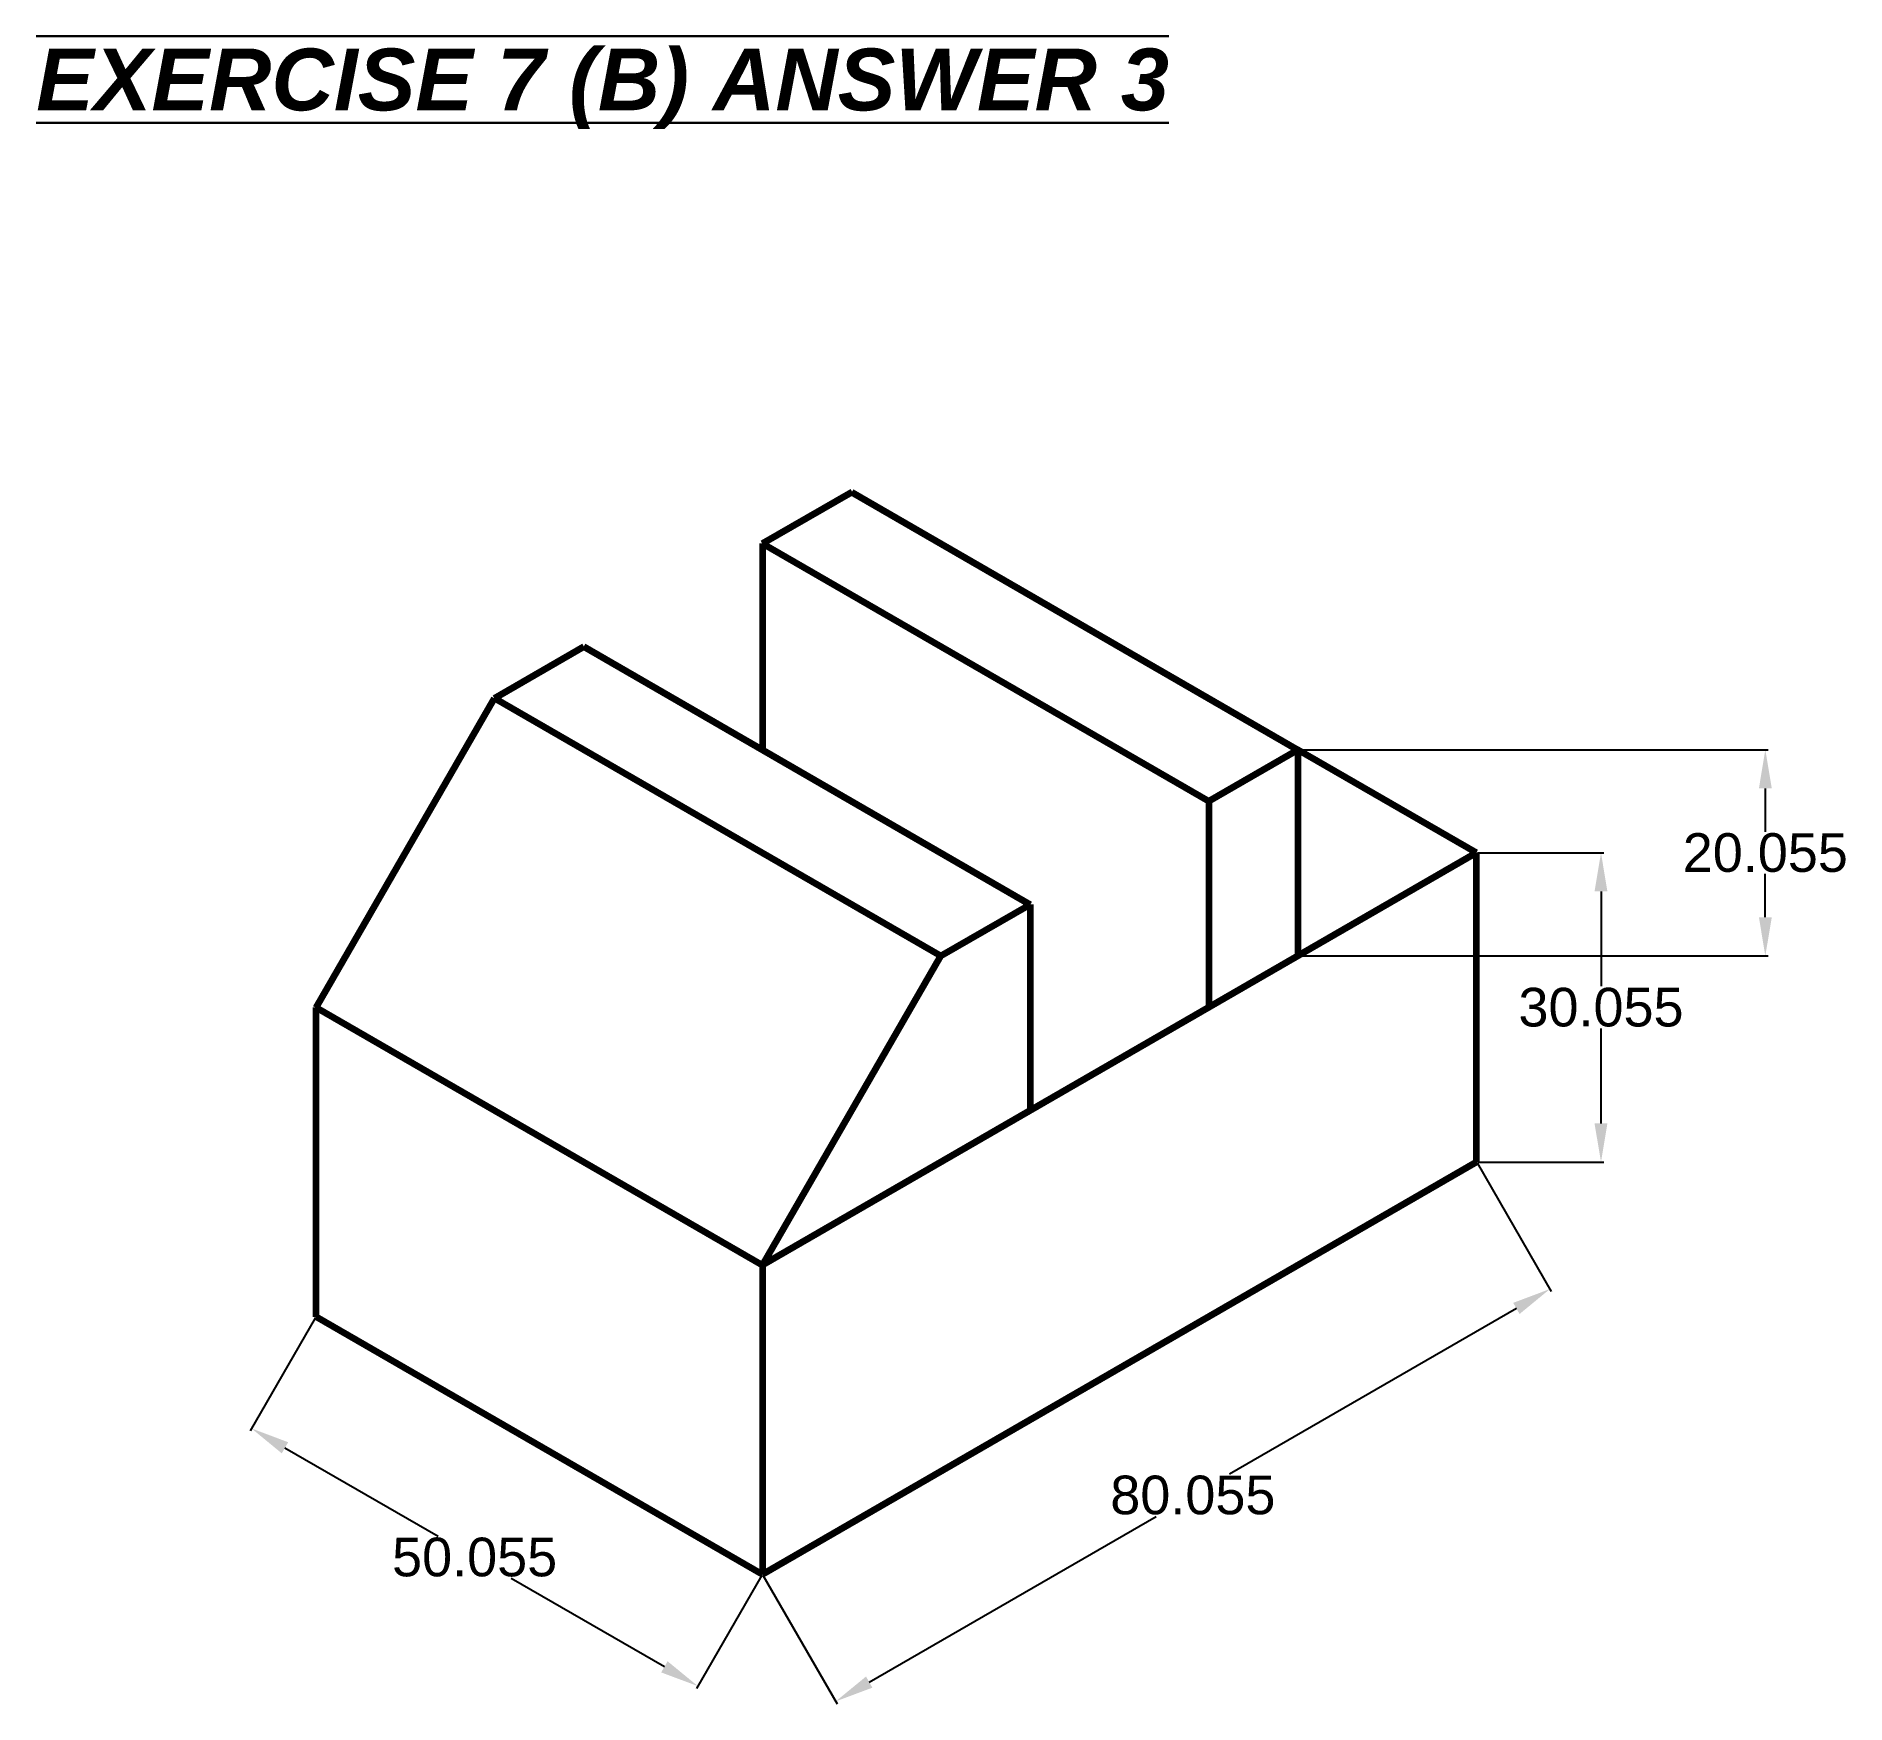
# Model space of a CAD drawing. Header units: millimetres. Extents: x -33 to 142, y 16 to 178.
import ezdxf

# ---------------------------------------------------------------- set-up
doc = ezdxf.new("R2010")
doc.units = ezdxf.units.MM
doc.layers.add('thick continuous', color=7, linetype='Continuous', lineweight=30)
doc.styles.get("Standard").update_dxf_attribs({"font": 'arial.ttf'})
doc.dimstyles.get("Standard").update_dxf_attribs({"dimscale": 1.5, "dimtxt": 2.5, "dimasz": 2.5, "dimexe": 0.18, "dimexo": 0.0625, "dimgap": 0.09, "dimtad": 0, "dimtih": 1, "dimtoh": 1, "dimdec": 1, "dimzin": 0, "dimdsep": 46, "dimtxsty": 'Standard', "dimcen": 0.09, "dimadec": 0, "dimazin": 0, "dimtfac": 1, "dimtdec": 1, "dimtofl": 0, "dimtmove": 0, "dimatfit": 3, "dimfxl": 1, "dimtolj": 1, "dimtzin": 0, "dimarcsym": 0})

# ---------------------------------------------------------------- blocks, each defined once
blk = doc.blocks.new('*D8')
at = {"layer": 'Defpoints', "color": 0}
for p in [(106.41, 99.02), (106.41, 69.02), (118.49, 69.02)]:
    blk.add_point(p, dxfattribs=at)
at = {"layer": 'thick continuous', "color": 0, "lineweight": -2}
for p, q in [((106.5, 99.02), (118.76, 99.02)), ((118.49, 95.27), (118.49, 86.07)), ((118.49, 72.77), (118.49, 81.97)), ((106.5, 69.02), (118.76, 69.02))]:
    blk.add_line(p, q, dxfattribs=at)
at = {"layer": 'thick continuous', "color": 0}
for points in [[(119.11, 95.27), (117.86, 95.27), (118.49, 99.02)], [(117.86, 72.77), (119.11, 72.77), (118.49, 69.02)]]:
    blk.add_solid(points, dxfattribs=at)
at = {"layer": 'thick continuous', "color": 0, "lineweight": 18, "insert": (118.49, 84.02), "char_height": 3.75, "attachment_point": 5}
blk.add_mtext('\\A1;30.055', dxfattribs=at)
blk = doc.blocks.new('*D10')
at = {"layer": 'Defpoints', "color": 0}
for p in [(106.41, 69.02), (113.53, 56.7), (37.13, 29.02)]:
    blk.add_point(p, dxfattribs=at)
at = {"layer": 'thick continuous', "color": 0, "lineweight": -2}
for p, q in [((106.46, 68.94), (113.66, 56.46)), ((110.28, 54.82), (82.44, 38.75)), ((47.49, 18.57), (75.34, 34.65)), ((37.18, 28.94), (44.38, 16.46))]:
    blk.add_line(p, q, dxfattribs=at)
at = {"layer": 'thick continuous', "color": 0}
for points in [[(110.59, 54.28), (109.97, 55.36), (113.53, 56.7)], [(47.18, 19.11), (47.8, 18.03), (44.24, 16.7)]]:
    blk.add_solid(points, dxfattribs=at)
at = {"layer": 'thick continuous', "color": 0, "lineweight": 18, "insert": (78.89, 36.7), "char_height": 3.75, "attachment_point": 5}
blk.add_mtext('\\A1;80.055', dxfattribs=at)
blk = doc.blocks.new('*D11')
at = {"layer": 'Defpoints', "color": 0}
for p in [(-6.17, 54.02), (37.13, 29.02), (30.87, 18.18)]:
    blk.add_point(p, dxfattribs=at)
at = {"layer": 'thick continuous', "color": 0, "lineweight": -2}
for p, q in [((-6.22, 53.94), (-12.57, 42.94)), ((-9.19, 41.3), (5.66, 32.72)), ((27.62, 20.05), (12.76, 28.63)), ((37.08, 28.94), (30.73, 17.94))]:
    blk.add_line(p, q, dxfattribs=at)
at = {"layer": 'thick continuous', "color": 0}
for points in [[(-8.88, 41.84), (-9.5, 40.76), (-12.44, 43.18)], [(27.31, 19.51), (27.93, 20.59), (30.87, 18.18)]]:
    blk.add_solid(points, dxfattribs=at)
at = {"layer": 'thick continuous', "color": 0, "lineweight": 18, "insert": (9.21, 30.68), "char_height": 3.75, "attachment_point": 5}
blk.add_mtext('\\A1;50.055', dxfattribs=at)
blk = doc.blocks.new('*D12')
at = {"layer": 'Defpoints', "color": 0}
for p in [(89.09, 109.02), (89.09, 89.02), (134.43, 89.02)]:
    blk.add_point(p, dxfattribs=at)
at = {"layer": 'thick continuous', "color": 0, "lineweight": -2}
for p, q in [((89.18, 109.02), (134.7, 109.02)), ((134.43, 105.27), (134.43, 101.07)), ((134.43, 92.77), (134.43, 96.97)), ((89.18, 89.02), (134.7, 89.02))]:
    blk.add_line(p, q, dxfattribs=at)
at = {"layer": 'thick continuous', "color": 0}
for points in [[(135.06, 105.27), (133.81, 105.27), (134.43, 109.02)], [(133.81, 92.77), (135.06, 92.77), (134.43, 89.02)]]:
    blk.add_solid(points, dxfattribs=at)
at = {"layer": 'thick continuous', "color": 0, "lineweight": 18, "insert": (134.43, 99.02), "char_height": 3.75, "attachment_point": 5}
blk.add_mtext('\\A1;20.055', dxfattribs=at)

msp = doc.modelspace()

# ---------------------------------------------------------------- linework, layer by layer
at = {"layer": 'thick continuous', "lineweight": 100}
for p, q in [((45.79, 134.02), (37.13, 129.02)), ((37.13, 129.02), (45.79, 134.02)), ((45.79, 134.02), (89.09, 109.02)), ((37.13, 129.02), (37.13, 109.02)), ((37.13, 129.02), (80.43, 104.02)), ((63.11, 124.02), (63.11, 124.02)), ((11.15, 114.02), (19.81, 119.02)), ((11.15, 114.02), (19.81, 119.02)), ((19.81, 119.02), (63.11, 94.02)), ((-6.17, 84.02), (11.15, 114.02)), ((11.15, 114.02), (54.45, 89.02)), ((89.09, 109.02), (80.43, 104.02)), ((80.43, 104.02), (89.09, 109.02)), ((89.09, 109.02), (89.09, 89.02)), ((106.41, 99.02), (89.09, 109.02)), ((80.43, 104.02), (80.43, 84.02)), ((106.41, 99.02), (37.13, 59.02)), ((37.13, 99.02), (37.13, 99.01)), ((106.41, 69.02), (106.41, 99.02)), ((54.45, 89.02), (63.11, 94.02)), ((63.11, 94.02), (63.11, 74.02)), ((37.13, 59.02), (54.45, 89.02)), ((-6.17, 54.02), (-6.17, 84.02)), ((-6.17, 84.02), (37.13, 59.02)), ((106.41, 69.02), (37.13, 29.02)), ((37.13, 59.02), (37.13, 29.02)), ((37.13, 29.02), (-6.17, 54.02))]:
    msp.add_line(p, q, dxfattribs=at)

# ---------------------------------------------------------------- texts
at = {"layer": 'thick continuous', "insert": (-33.33, 177.04), "char_height": 6, "attachment_point": 1}
msp.add_mtext_dynamic_manual_height_columns('{\\fArial|b1|i1|c0|p34;\\L\\OEXERCISE 7 (B) ANSWER 3 }', width=221.8034, gutter_width=12.5, heights=[1.81], dxfattribs=at)

# ---------------------------------------------------------------- dimensions: what is measured, and where the dimension line sits
at = {"layer": 'thick continuous', "lineweight": 18}
for base, p1, p2, text, picture, middle in [((134.43, 89.02), (89.09, 109.02), (89.09, 89.02), '20.055', '*D12', (134.43, 99.02)), ((118.49, 69.02), (106.41, 99.02), (106.41, 69.02), '30.055', '*D8', (118.49, 84.02))]:
    dim = msp.add_linear_dim(base=base, p1=p1, p2=p2, angle=90, text=text, dimstyle='Standard', override={"dimpost": '29'}, dxfattribs=at)
    dim.commit()
    dim.dimension.update_dxf_attribs({"geometry": picture, "text_midpoint": middle})
for p1, p2, distance, text, picture, middle in [((37.13, 29.02), (106.41, 69.02), -14.23, '80.055', '*D10', (78.89, 36.7)), ((-6.17, 54.02), (37.13, 29.02), -12.53, '50.055', '*D11', (9.21, 30.68))]:
    dim = msp.add_aligned_dim(p1=p1, p2=p2, distance=distance, text=text, dimstyle='Standard', override={"dimpost": '29'}, dxfattribs=at)
    dim.commit()
    dim.dimension.update_dxf_attribs({"geometry": picture, "text_midpoint": middle})

doc.saveas('drawing.dxf')
